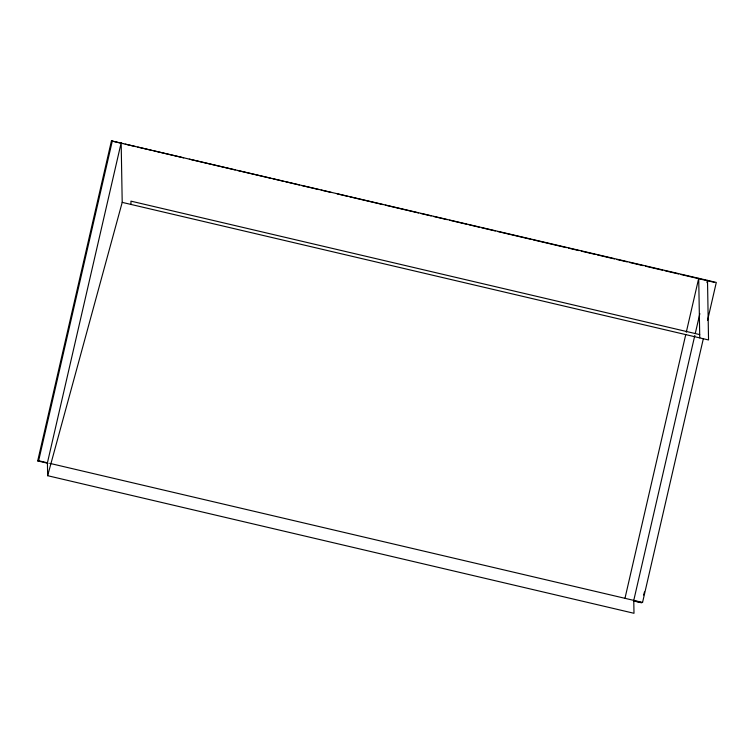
<?xml version="1.0" encoding="UTF-8"?>
<svg xmlns="http://www.w3.org/2000/svg" width="754" height="754" viewBox="0 0 754 754"><rect width="100%" height="100%" fill="white"/><g stroke="black" fill="none" stroke-linecap="round" stroke-linejoin="round"><path stroke-width="1.13" d="M48.011 463.333L37.7 460.911L111.441 140.894L716.3 282.43L707.582 320.28M37.7 460.911L38.624 460.741L112.365 140.715M47.643 475.699L47.427 462.805L121.168 142.779L122.205 202.374L47.643 475.699L633.991 613.285L633.765 600.382L694.82 335.417M624.972 598.318L685.763 334.503M686.291 332.212L698.713 278.301L699.75 337.896M695.348 333.127L699.844 313.626M706.979 282.656L707.506 280.365L708.543 339.96L122.205 202.374M634.303 601.098L641.164 602.71L642.559 602.446L703.35 338.631M643.624 595.047L644.463 591.975M111.441 140.894L122.902 143.58M125.192 144.118L135.503 146.54M137.793 147.077L151.554 150.3M153.844 150.838L183.637 157.831M189.367 159.179L235.21 169.933M237.501 170.47L270.733 178.264M273.023 178.802L283.334 181.224M285.634 181.761L299.385 184.994M301.675 185.531L318.867 189.565M321.157 190.102L331.468 192.515M337.198 193.863L347.509 196.285M349.809 196.822L383.041 204.617M385.332 205.154L418.564 212.958M420.855 213.495L431.165 215.917M433.465 216.455L447.216 219.678M449.507 220.215L466.698 224.249M468.988 224.786L479.299 227.208M481.589 227.746L495.34 230.969M497.64 231.506L530.873 239.31M533.163 239.847L566.395 247.642M568.686 248.179L578.997 250.601M581.296 251.139L595.047 254.362M597.338 254.899L614.529 258.933M616.819 259.47L627.13 261.892M629.42 262.43L643.171 265.662M645.471 266.2L662.653 270.234M664.953 270.771L678.704 273.994M680.994 274.531L714.226 282.326M699.693 334.597L130.942 201.139L130.998 204.438M38.624 460.741L47.427 462.805M49.717 463.342L642.559 602.446M633.624 600.74L641.635 602.625"/></g></svg>
